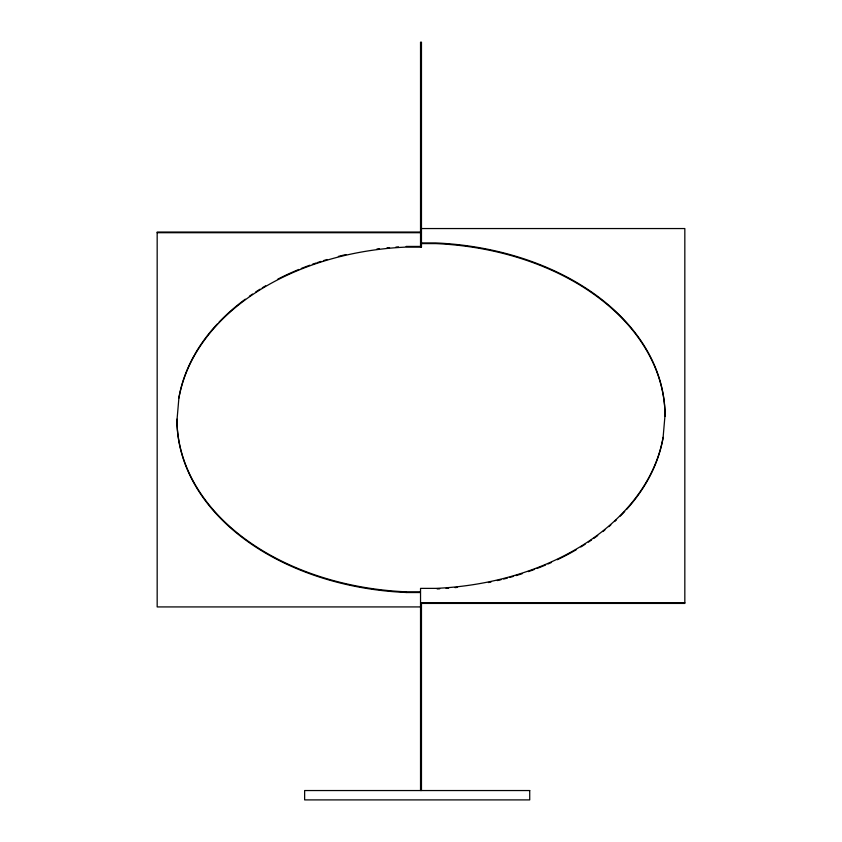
<?xml version="1.0" encoding="UTF-8"?>
<svg xmlns="http://www.w3.org/2000/svg" width="842" height="842" viewBox="0 0 842 842"><rect width="100%" height="100%" fill="white"/><g stroke="black" fill="none" stroke-linecap="round" stroke-linejoin="round"><path stroke-width="1.26" d="M177.02 419.811L178.946 397.466A244.348 173.147 0 0 1 194.165 355.44M664.98 415.664L663.054 438.008A244.348 173.147 0 0 1 626.501 509.536M421.853 228.55L684.83 228.55L684.83 603.43L420.537 603.43M421.463 232.045L157.17 232.045L157.17 606.924L420.147 606.924M157.17 232.708L421.463 232.708M421.81 242.949L435.882 242.949A244.317 173.126 0 0 1 665.043 415.664M421.81 243.601L435.882 243.601A244.317 173.126 0 0 1 665.043 416.327M406.118 246.432L421.463 246.432M421.463 246.98L420.537 246.98L420.537 42.1M406.118 591.873L420.19 591.873M406.118 592.536L420.19 592.536M420.537 602.767L684.83 602.767M421.463 42.1L421.463 247.095L406.118 247.095A244.348 173.147 0 0 0 178.893 398.119M421.463 602.998L421.463 790.543M420.537 790.543L420.537 588.379L435.882 588.379A244.348 173.147 0 0 0 663.107 437.356M406.118 592.484A244.317 173.126 0 0 1 176.957 419.811M194.797 354.324A244.348 173.147 0 0 1 217.268 324.012M219.067 322.107A244.348 173.147 0 0 1 245.285 299.184M249.39 296.237A244.348 173.147 0 0 1 252.537 294.068M255.747 291.942A244.348 173.147 0 0 1 260.094 289.164M262.304 287.806A244.348 173.147 0 0 1 265.651 285.817M277.786 279.155A244.348 173.147 0 0 1 298.847 269.451M301.268 268.472A244.348 173.147 0 0 1 309.888 265.188M312.371 264.293A244.348 173.147 0 0 1 316.139 262.999M317.392 262.578A244.348 173.147 0 0 1 321.023 261.388M323.465 260.62A244.348 173.147 0 0 1 327.149 259.504M338.368 256.421A244.348 173.147 0 0 1 345.936 254.579M376.921 249.022A244.348 173.147 0 0 1 379.437 248.706M387.025 247.853A244.348 173.147 0 0 1 389.562 247.611M395.929 247.074A244.348 173.147 0 0 1 398.477 246.895M406.118 591.821A244.317 173.126 0 0 1 176.957 419.158M624.732 511.462A244.348 173.147 0 0 1 620.175 516.188M616.481 519.798A244.348 173.147 0 0 1 614.628 521.524M610.829 524.945A244.348 173.147 0 0 1 608.882 526.639M604.903 529.955A244.348 173.147 0 0 1 602.872 531.586M597.725 535.544A244.348 173.147 0 0 1 593.642 538.512M591.568 539.964A244.348 173.147 0 0 1 588.4 542.122M585.179 544.237A244.348 173.147 0 0 1 580.801 546.995M576.349 549.668A244.348 173.147 0 0 1 557.341 559.73M551.51 562.435A244.348 173.147 0 0 1 547.963 564.003M545.563 565.024A244.348 173.147 0 0 1 537.059 568.445M534.596 569.371A244.348 173.147 0 0 1 528.376 571.623M522.187 573.697A244.348 173.147 0 0 1 516.083 575.602M513.609 576.328A244.348 173.147 0 0 1 509.894 577.391M507.4 578.075A244.348 173.147 0 0 1 503.632 579.054M501.116 579.685A244.348 173.147 0 0 1 497.327 580.601M490.97 582.022A244.348 173.147 0 0 1 488.413 582.559M457.511 587.358A244.348 173.147 0 0 1 454.975 587.621M448.618 588.2A244.348 173.147 0 0 1 446.071 588.4M439.703 588.811A244.348 173.147 0 0 1 437.156 588.937M529.723 790.543L304.636 790.543L304.636 799.9L529.723 799.9L529.723 790.543"/></g></svg>
